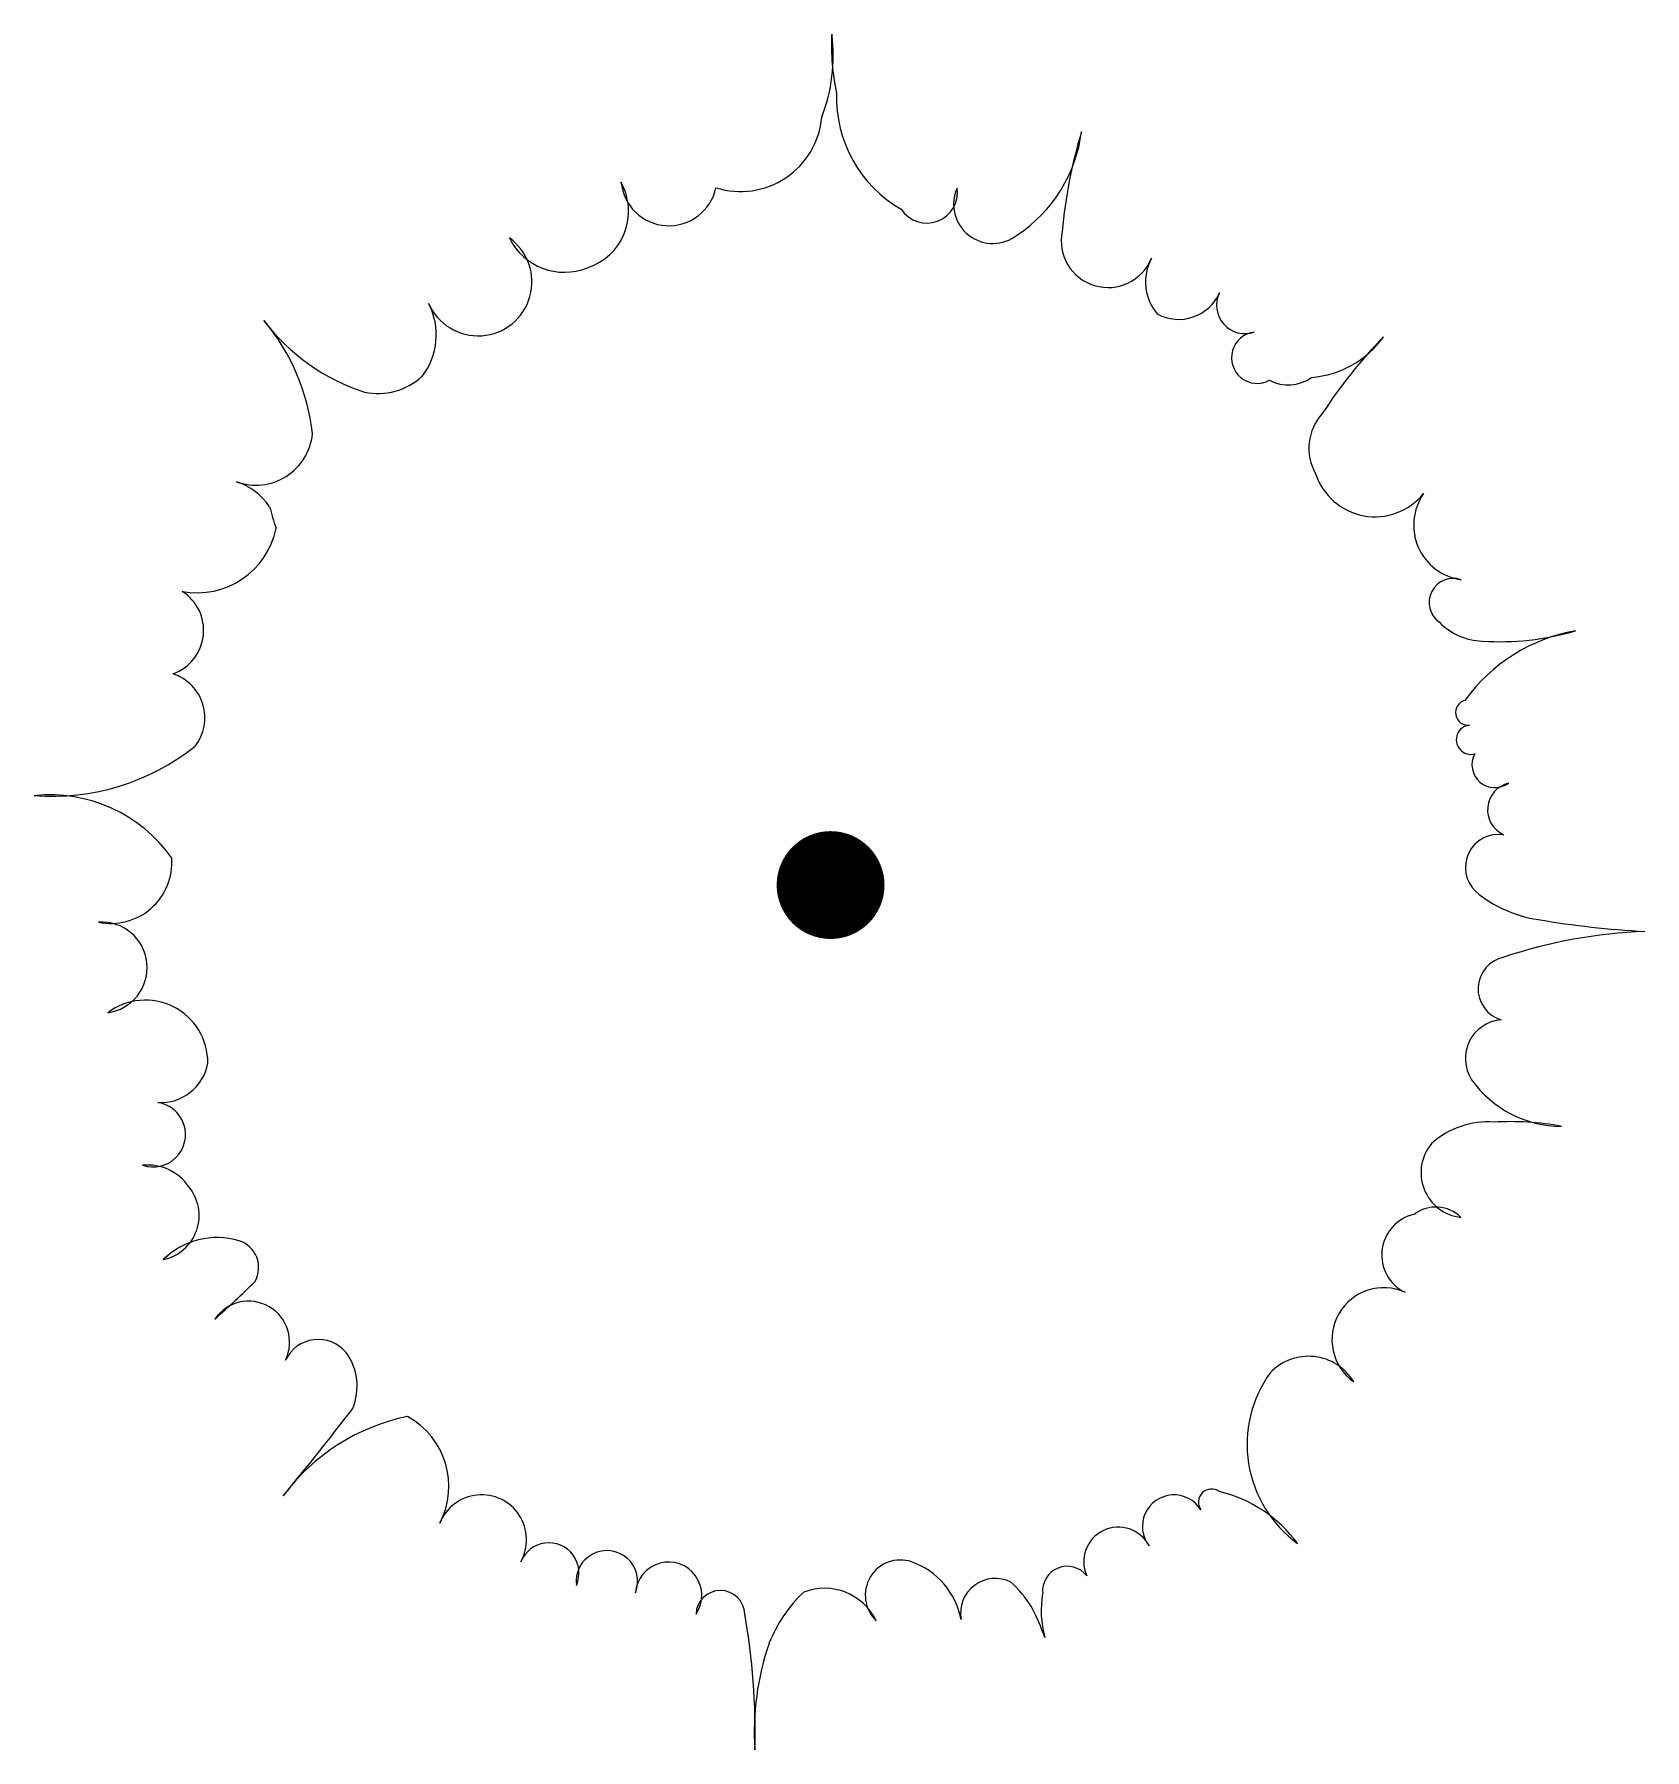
# Model space of a CAD drawing. Extents: x -0.97 to 0.99, y -1.05 to 1.03.
import ezdxf

# ---------------------------------------------------------------- set-up
doc = ezdxf.new("R2010")
doc.units = 0
doc.header["$LTSCALE"] = 0.01
doc.header["$MEASUREMENT"] = 0
doc.layers.get('0').update_dxf_attribs({"lineweight": 20})

msp = doc.modelspace()

# ---------------------------------------------------------------- linework, layer by layer
at = {"color": 0, "linetype": 'ByBlock', "lineweight": -2, "const_width": 0.0656}
msp.add_lwpolyline([(-0.0328, 0, 1), (0.0328, 0, 1)], format="xyb", close=True, dxfattribs=at)
at = {"color": 0, "linetype": 'ByBlock', "lineweight": -2}
for centre, radius, start, end in [((-0.2035, 1.0086), 0.2067, 338.8499, 7.2828), ((0.2726, 1.0203), 0.2715, 176.9338, 192.1441), ((0.1641, 0.9581), 0.157, 178.1345, 240.1229), ((-0.1095, 0.9427), 0.0991, 252.4291, 355.0072), ((0.1293, 0.9386), 0.1773, 303.5164, 352.7965), ((0.8758, 0.7428), 0.5964, 163.0801, 174.9825), ((-0.3179, 0.8196), 0.0722, 287.9066, 29.3331), ((-0.1966, 0.8605), 0.0585, 185.3769, 347.8937), ((0.1171, 0.8422), 0.0371, 212.9109, 8.521), ((0.1974, 0.8282), 0.0478, 155.9308, 308.5454), ((0.3375, 0.7838), 0.057, 168.6518, 337.9957), ((-0.4288, 0.7337), 0.0656, 203.5233, 54.5298), ((-0.3238, 0.8199), 0.0745, 206.0827, 292.2277), ((0.4422, 0.7337), 0.0593, 151.0198, 221.3276), ((0.4234, 0.7424), 0.0543, 241.7477, 335.941), ((0.5041, 0.7053), 0.0346, 154.4057, 288.6161), ((-0.5623, 0.6692), 0.0827, 322.0925, 27.6164), ((-0.4893, 0.8378), 0.2506, 217.094, 251.9834), ((-0.8838, 0.522), 0.2549, 6.0396, 40.2475), ((0.5189, 0.6415), 0.0313, 96.9706, 298.49), ((0.5759, 0.7362), 0.119, 274.314, 324.3165), ((1.1248, 0.2294), 0.6292, 135.9498, 146.8447), ((-0.5505, 0.6779), 0.08, 258.2287, 311.9583), ((0.5566, 0.6561), 0.0478, 241.58, 306.236), ((0.6452, 0.5312), 0.0634, 138.1458, 209.1963), ((-0.699, 0.5555), 0.0691, 249.9621, 354.4076), ((-0.7459, 0.4181), 0.0761, 33.4369, 72.2966), ((0.6621, 0.524), 0.076, 198.2078, 321.0078), ((-0.407, 0.5295), 0.2839, 194.1576, 199.6572), ((0.7762, 0.4378), 0.067, 145.1131, 262.0973), ((-0.7707, 0.4538), 0.0983, 259.3883, 348.3599), ((-0.8184, 0.3098), 0.0559, 289.4215, 58.0451), ((0.7572, 0.3438), 0.0293, 70.6694, 235.117), ((0.795, 0.373), 0.0763, 224.3791, 267.9646), ((0.9434, 0.1014), 0.2113, 100.2124, 144.293), ((0.8146, 0.6158), 0.3198, 265.9961, 286.596), ((-0.8173, 0.2035), 0.0563, 322.152, 71.8459), ((0.7755, 0.2098), 0.0154, 103.9098, 276.2705), ((0.7788, 0.1768), 0.0178, 95.1938, 285.2249), ((-0.9469, 0.3862), 0.2783, 265.5405, 308.6981), ((0.808, 0.1464), 0.0279, 151.7339, 306.6141), ((-0.9496, -0.0718), 0.1815, 35.1603, 95.9735), ((0.8324, 0.0916), 0.0333, 103.4591, 245.5198), ((0.8124, 0.0214), 0.0403, 81.2595, 226.6985), ((-0.8754, 0.0276), 0.0743, 258.2138, 3.9572), ((0.8828, 0.1092), 0.1528, 230.0752, 261.704), ((-0.8866, -0.1004), 0.0554, 277.6999, 94.1179), ((1.0137, -0.6719), 0.6159, 92.1899, 108.4356), ((1.0467, 1.0327), 1.0906, 260.1853, 267.0292), ((0.827, -0.1263), 0.0395, 101.8589, 253.0771), ((-0.8334, -0.216), 0.076, 359.4816, 127.0628), ((0.8191, -0.211), 0.0471, 94.2766, 213.1783), ((-0.8151, -0.206), 0.0587, 266.9478, 349.5172), ((0.8898, -0.1582), 0.1353, 215.5338, 269.6267), ((-0.824, -0.3035), 0.0394, 251.1269, 81.5157), ((0.7996, -0.3907), 0.1026, 85.9445, 131.6213), ((0.8267, -0.6297), 0.3419, 79.5187, 93.3159), ((0.773, -0.3498), 0.0549, 139.2157, 263.3986), ((-0.8306, -0.4009), 0.0604, 34.5421, 95.8324), ((-0.8227, -0.402), 0.0547, 281.6679, 40.2213), ((0.7361, -0.4347), 0.0431, 44.8175, 127.6402), ((0.7208, -0.4499), 0.0505, 102.5511, 244.3006), ((-0.7459, -0.5228), 0.094, 73.6335, 134.3277), ((-0.7302, -0.4655), 0.0346, 331.2557, 71.9064), ((-1.4675, 0.2909), 1.0894, 311.2636, 314.8), ((0.6729, -0.5529), 0.0631, 65.6762, 234.4393), ((-0.7078, -0.556), 0.0498, 334.1436, 145.835), ((-0.6232, -0.5972), 0.0444, 40.3522, 153.9505), ((-0.6468, -0.6099), 0.0709, 337.7705, 35.814), ((0.5813, -0.6375), 0.0643, 31.2654, 136.2064), ((0.655, -0.6804), 0.1485, 143.9891, 234.1523), ((-3.5645, 1.6525), 3.7604, 320.432, 322.4989), ((-0.4653, -0.8906), 0.249, 101.3957, 143.6068), ((-0.5611, -0.7314), 0.0968, 332.4751, 61.2422), ((-0.4245, -0.7964), 0.0547, 330.6044, 158.2137), ((0.4176, -0.7802), 0.0384, 31.6043, 217.9603), ((0.4635, -0.7507), 0.0161, 54.4763, 215.4958), ((0.4337, -0.8999), 0.1669, 36.4363, 76.4541), ((0.35, -0.8232), 0.0421, 27.4219, 203.7331), ((-0.3427, -0.8368), 0.0367, 335.7879, 158.2555), ((-0.2721, -0.847), 0.0374, 338.3931, 187.4881), ((-0.197, -0.8639), 0.0404, 325.5691, 175.6364), ((0.085, -0.8638), 0.0428, 71.5499, 226.4972), ((0.067, -0.9111), 0.0934, 10.8935, 70.2552), ((0.2878, -0.8586), 0.03, 37.9477, 185.8786), ((-0.0074, -0.9253), 0.0699, 25.7798, 111.097), ((0.2003, -0.8856), 0.0422, 63.1433, 190.8075), ((0.1141, -0.9609), 0.1545, 32.2147, 47.0351), ((-0.134, -0.8878), 0.0297, 2.0716, 177.9284), ((0.0873, -0.9868), 0.1745, 133.4157, 158.4328), ((0.3775, -0.8825), 0.1214, 170.0987, 195.5731), ((-0.9132, -1.0293), 0.8214, 358.4359, 9.9973), ((-0.013, -1.0124), 0.2904, 19.5778, 27.4406), ((0.2393, -1.0303), 0.3321, 161.0997, 183.7052)]:
    msp.add_arc(centre, radius, start, end, dxfattribs=at)

doc.saveas('drawing.dxf')
